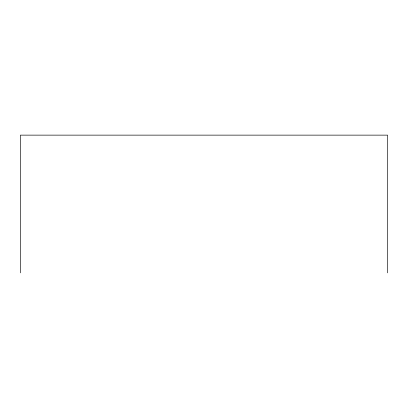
<?xml version="1.0" encoding="UTF-8"?>
<svg xmlns="http://www.w3.org/2000/svg" width="408" height="408" viewBox="0 0 408 408"><rect width="100%" height="100%" fill="white"/><g stroke="black" fill="none" stroke-linecap="round" stroke-linejoin="round"><path stroke-width="0.61" d="M387.6 272.865L387.6 135.135L20.4 135.135L20.4 272.865"/></g></svg>
